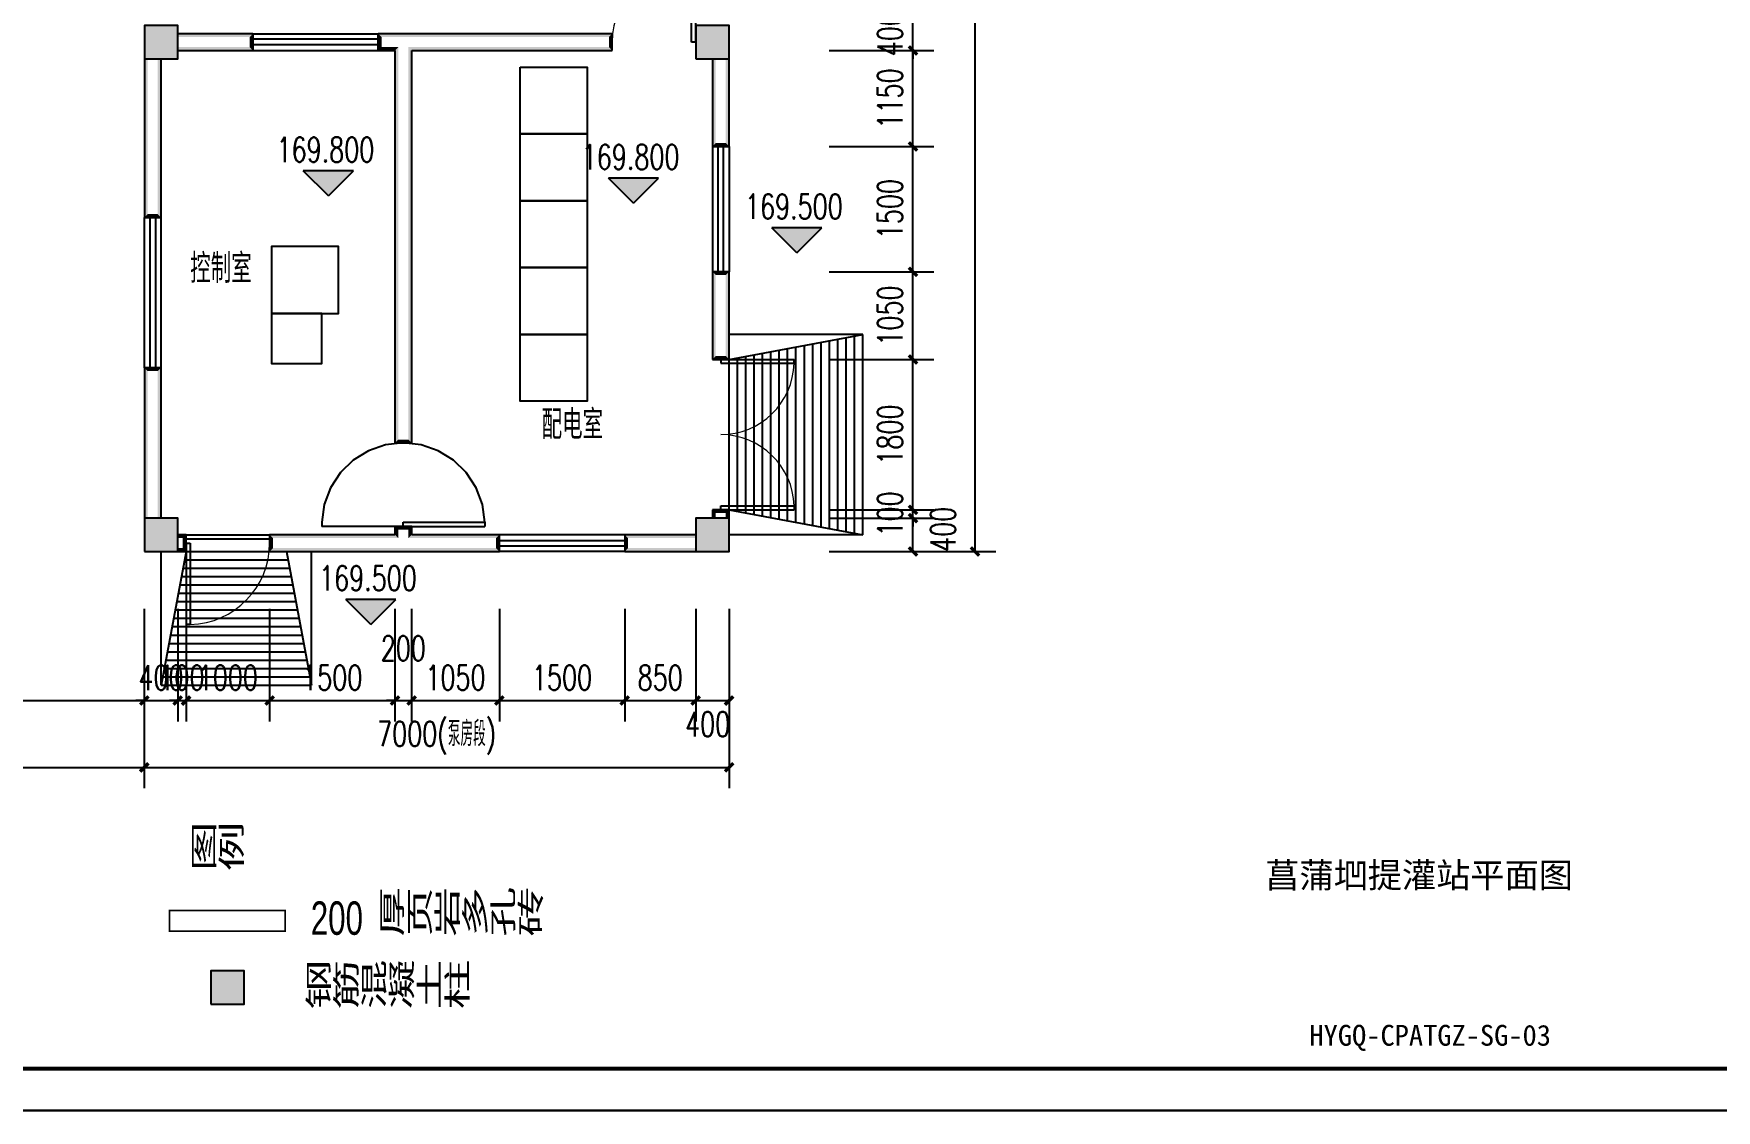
# Model space of a CAD drawing. Header units: millimetres. Extents: x -725 to 2274960, y -506 to 2980382.
# Drawn here: x 2012302 to 2032443, y 2656332 to 2669225 of the extents above; entities that cross this region are included whole.
import ezdxf

# ---------------------------------------------------------------- set-up
doc = ezdxf.new("R2010")
doc.units = ezdxf.units.MM
doc.header["$LTSCALE"] = 1000
doc.linetypes.add('DASHED2', pattern=[0.375, 0.25, -0.125])
for name, color, linetype in [('AXIS', 3, 'Continuous'), ('COLUMN', 4, 'Continuous'), ('DIM_ELEV', 3, 'Continuous'), ('DOOR_FIRE', 3, 'Continuous'), ('PUB_DIM', 3, 'Continuous'), ('PUB_HATCH', 8, 'Continuous'), ('PUB_TITLE', 4, 'Continuous'), ('PUB_WALL', 9, 'Continuous'), ('STAIR', 2, 'Continuous'), ('WALL', 4, 'Continuous'), ('WINDOW', 3, 'Continuous'), ('YHG-墙框柱', 4, 'Continuous'), ('YHJ_公填', 8, 'Continuous'), ('YHJ_剖面_梁板', 4, 'Continuous'), ('YHJ_文字_公文、说明', 7, 'Continuous'), ('图框', 7, 'Continuous'), ('电缆沟', 7, 'Continuous')]:
    doc.layers.add(name, color=color, linetype=linetype)
doc.styles.add('_TCH_DIM', font='SIMPLEX', dxfattribs={"bigfont": 'GBCBIG'})
doc.styles.add('_TCH_DIM_T3', font='SIMPLEX', dxfattribs={"width": 0.705882, "bigfont": 'GBCBIG'})
doc.styles.add('biaotilan', font='', dxfattribs={"width": 0.7})
doc.styles.add('tssdeng', font='tssdeng.shx', dxfattribs={"width": 0.7, "bigfont": 'hztxt.shx'})
doc.styles.add('YH_TEXT', font='@YH2', dxfattribs={"width": 0.7, "bigfont": '@YH1'})
doc.styles.get('biaotilan').set_extended_font_data('SimSun')
doc.dimstyles.new('_TCH_ARCH&&100', dxfattribs={"dimtxt": 297.5, "dimasz": 100, "dimexe": 250, "dimexo": 300, "dimgap": 126.25, "dimtad": 1, "dimdec": 0, "dimzin": 0, "dimdsep": 46, "dimtxsty": '_TCH_DIM_T3', "dimblk": 'ARCHTICK', "dimcen": 0.09, "dimclrt": 7, "dimazin": 2, "dimtfac": 1, "dimtdec": 0, "dimtix": 1, "dimtmove": 2, "dimatfit": 3, "dimfxl": 75, "dimtolj": 1, "dimtzin": 0, "dimarcsym": 0})
doc.dimstyles.new('_TCH_ARCH_M_M&&100', dxfattribs={"dimtxt": 297.5, "dimasz": 100, "dimexe": 250, "dimexo": 300, "dimgap": 126.25, "dimtad": 1, "dimdec": 0, "dimzin": 0, "dimdsep": 46, "dimtxsty": '_TCH_DIM_T3', "dimblk": 'ARCHTICK', "dimcen": 0.09, "dimclrt": 7, "dimazin": 2, "dimtfac": 1, "dimtdec": 0, "dimtix": 1, "dimtmove": 2, "dimatfit": 3, "dimfxl": 75, "dimtolj": 1, "dimtzin": 0, "dimarcsym": 0})

# ---------------------------------------------------------------- blocks, each defined once
blk = doc.blocks.new('HAYJZ A3')
blk.add_lwpolyline([(4975, -403417), (46975, -403417), (46975, -433117), (4975, -433117), (4975, -403417)])
at = {"const_width": 50}
blk.add_lwpolyline([(7475, -403917), (46475, -403917), (46475, -432617), (7475, -432617), (7475, -403917)], dxfattribs=at)
at = {"layer": 'PUB_TITLE'}
blk.add_lwpolyline([(4975, -433117), (46975, -433117), (46975, -403417), (4975, -403417)], close=True, dxfattribs=at)
blk = doc.blocks.new('_FZH')
blk.add_lwpolyline([(-0.5, -0.5), (0.5, -0.5), (0.5, 0.5), (-0.5, 0.5)], close=True)
at = {"layer": 'PUB_HATCH'}
blk.add_solid([(-0.5, -0.5), (0.5, -0.5), (-0.5, 0.5), (0.5, 0.5)], dxfattribs=at)
blk = doc.blocks.new('_ArchTick')
at = {"color": 0, "linetype": 'ByBlock', "const_width": 0.4}
blk.add_lwpolyline([(-0.5, -0.5), (0.5, 0.5)], dxfattribs=at)
blk = doc.blocks.new('*D463')
at = {"layer": 'AXIS', "color": 0, "lineweight": -2, "transparency": 16777216}
for p, q in [((2003626, 2662337), (2003626, 2660189)), ((2013626, 2662337), (2013626, 2660189)), ((2003626, 2660439), (2013626, 2660439))]:
    blk.add_line(p, q, dxfattribs=at)
at = {"layer": 'Defpoints', "color": 0, "transparency": 16777216}
for p in [(2003626, 2662637), (2013626, 2662637), (2013626, 2660439)]:
    blk.add_point(p, dxfattribs=at)
at = {"layer": 'AXIS', "color": 0, "lineweight": -2, "transparency": 16777216, "xscale": 100, "yscale": 100, "zscale": 100, "rotation": 180}
blk.add_blockref('_ArchTick', (2003626, 2660439), dxfattribs=at)
at = {"layer": 'AXIS', "color": 0, "lineweight": -2, "transparency": 16777216, "xscale": 100, "yscale": 100, "zscale": 100}
blk.add_blockref('_ArchTick', (2013626, 2660439), dxfattribs=at)
at = {"layer": 'AXIS', "color": 7, "transparency": 16777216, "insert": (2008626, 2660792), "char_height": 297.5, "attachment_point": 5, "style": '_TCH_DIM_T3'}
blk.add_mtext('\\A1;10000(引水管道段)', dxfattribs=at)
blk = doc.blocks.new('*D464')
at = {"layer": 'AXIS', "color": 0, "lineweight": -2, "transparency": 16777216}
for p, q in [((2013626, 2662337), (2013626, 2660189)), ((2020626, 2662337), (2020626, 2660189)), ((2013626, 2660439), (2020626, 2660439))]:
    blk.add_line(p, q, dxfattribs=at)
at = {"layer": 'Defpoints', "color": 0, "transparency": 16777216}
for p in [(2013626, 2662637), (2020626, 2662637), (2020626, 2660439)]:
    blk.add_point(p, dxfattribs=at)
at = {"layer": 'AXIS', "color": 0, "lineweight": -2, "transparency": 16777216, "xscale": 100, "yscale": 100, "zscale": 100, "rotation": 180}
blk.add_blockref('_ArchTick', (2013626, 2660439), dxfattribs=at)
at = {"layer": 'AXIS', "color": 0, "lineweight": -2, "transparency": 16777216, "xscale": 100, "yscale": 100, "zscale": 100}
blk.add_blockref('_ArchTick', (2020626, 2660439), dxfattribs=at)
at = {"layer": 'AXIS', "color": 7, "transparency": 16777216, "insert": (2017126, 2660792), "char_height": 297.5, "attachment_point": 5, "style": '_TCH_DIM_T3'}
blk.add_mtext('\\A1;7000(泵房段)', dxfattribs=at)
blk = doc.blocks.new('*D468')
at = {"layer": 'AXIS', "color": 0, "lineweight": -2, "transparency": 16777216}
for p, q in [((2003626, 2662337), (2003626, 2660989)), ((2013626, 2662337), (2013626, 2660989)), ((2003626, 2661239), (2013626, 2661239))]:
    blk.add_line(p, q, dxfattribs=at)
at = {"layer": 'Defpoints', "color": 0, "transparency": 16777216}
for p in [(2003626, 2662637), (2013626, 2662637), (2013626, 2661239)]:
    blk.add_point(p, dxfattribs=at)
at = {"layer": 'AXIS', "color": 0, "lineweight": -2, "transparency": 16777216, "xscale": 100, "yscale": 100, "zscale": 100, "rotation": 180}
blk.add_blockref('_ArchTick', (2003626, 2661239), dxfattribs=at)
at = {"layer": 'AXIS', "color": 0, "lineweight": -2, "transparency": 16777216, "xscale": 100, "yscale": 100, "zscale": 100}
blk.add_blockref('_ArchTick', (2013626, 2661239), dxfattribs=at)
at = {"layer": 'AXIS', "color": 7, "transparency": 16777216, "insert": (2008626, 2661514), "char_height": 297.5, "attachment_point": 5, "style": '_TCH_DIM_T3'}
blk.add_mtext('\\A1;10000', dxfattribs=at)
blk = doc.blocks.new('*D469')
at = {"layer": 'AXIS', "color": 0, "lineweight": -2, "transparency": 16777216}
for p, q in [((2013626, 2662337), (2013626, 2660989)), ((2014026, 2662337), (2014026, 2660989)), ((2013626, 2661239), (2013526, 2661239)), ((2013626, 2661239), (2014026, 2661239)), ((2014026, 2661239), (2014126, 2661239))]:
    blk.add_line(p, q, dxfattribs=at)
at = {"layer": 'Defpoints', "color": 0, "transparency": 16777216}
for p in [(2013626, 2662637), (2014026, 2662637), (2014026, 2661239)]:
    blk.add_point(p, dxfattribs=at)
at = {"layer": 'AXIS', "color": 0, "lineweight": -2, "transparency": 16777216, "xscale": 100, "yscale": 100, "zscale": 100}
blk.add_blockref('_ArchTick', (2013626, 2661239), dxfattribs=at)
at = {"layer": 'AXIS', "color": 0, "lineweight": -2, "transparency": 16777216, "xscale": 100, "yscale": 100, "zscale": 100, "rotation": 180}
blk.add_blockref('_ArchTick', (2014026, 2661239), dxfattribs=at)
at = {"layer": 'AXIS', "color": 7, "transparency": 16777216, "insert": (2013826, 2661514), "char_height": 297.5, "attachment_point": 5, "style": '_TCH_DIM_T3'}
blk.add_mtext('\\A1;400', dxfattribs=at)
blk = doc.blocks.new('*D470')
at = {"layer": 'AXIS', "color": 0, "lineweight": -2, "transparency": 16777216}
for p, q in [((2014026, 2662337), (2014026, 2660989)), ((2014126, 2662337), (2014126, 2660989)), ((2014026, 2661239), (2013926, 2661239)), ((2014026, 2661239), (2014126, 2661239)), ((2014126, 2661239), (2014226, 2661239))]:
    blk.add_line(p, q, dxfattribs=at)
at = {"layer": 'Defpoints', "color": 0, "transparency": 16777216}
for p in [(2014026, 2662637), (2014126, 2662637), (2014126, 2661239)]:
    blk.add_point(p, dxfattribs=at)
at = {"layer": 'AXIS', "color": 0, "lineweight": -2, "transparency": 16777216, "xscale": 100, "yscale": 100, "zscale": 100}
blk.add_blockref('_ArchTick', (2014026, 2661239), dxfattribs=at)
at = {"layer": 'AXIS', "color": 0, "lineweight": -2, "transparency": 16777216, "xscale": 100, "yscale": 100, "zscale": 100, "rotation": 180}
blk.add_blockref('_ArchTick', (2014126, 2661239), dxfattribs=at)
at = {"layer": 'AXIS', "color": 7, "transparency": 16777216, "insert": (2014076, 2661514), "char_height": 297.5, "attachment_point": 5, "style": '_TCH_DIM_T3'}
blk.add_mtext('\\A1;100', dxfattribs=at)
blk = doc.blocks.new('*D471')
at = {"layer": 'AXIS', "color": 0, "lineweight": -2, "transparency": 16777216}
for p, q in [((2014126, 2662337), (2014126, 2660989)), ((2015126, 2662337), (2015126, 2660989)), ((2014126, 2661239), (2015126, 2661239))]:
    blk.add_line(p, q, dxfattribs=at)
at = {"layer": 'Defpoints', "color": 0, "transparency": 16777216}
for p in [(2014126, 2662637), (2015126, 2662637), (2015126, 2661239)]:
    blk.add_point(p, dxfattribs=at)
at = {"layer": 'AXIS', "color": 0, "lineweight": -2, "transparency": 16777216, "xscale": 100, "yscale": 100, "zscale": 100, "rotation": 180}
blk.add_blockref('_ArchTick', (2014126, 2661239), dxfattribs=at)
at = {"layer": 'AXIS', "color": 0, "lineweight": -2, "transparency": 16777216, "xscale": 100, "yscale": 100, "zscale": 100}
blk.add_blockref('_ArchTick', (2015126, 2661239), dxfattribs=at)
at = {"layer": 'AXIS', "color": 7, "transparency": 16777216, "insert": (2014626, 2661514), "char_height": 297.5, "attachment_point": 5, "style": '_TCH_DIM_T3'}
blk.add_mtext('\\A1;1000', dxfattribs=at)
blk = doc.blocks.new('*D472')
at = {"layer": 'AXIS', "color": 0, "lineweight": -2, "transparency": 16777216}
for p, q in [((2015126, 2662337), (2015126, 2660989)), ((2016626, 2662337), (2016626, 2660989)), ((2015126, 2661239), (2016626, 2661239))]:
    blk.add_line(p, q, dxfattribs=at)
at = {"layer": 'Defpoints', "color": 0, "transparency": 16777216}
for p in [(2015126, 2662637), (2016626, 2662637), (2016626, 2661239)]:
    blk.add_point(p, dxfattribs=at)
at = {"layer": 'AXIS', "color": 0, "lineweight": -2, "transparency": 16777216, "xscale": 100, "yscale": 100, "zscale": 100, "rotation": 180}
blk.add_blockref('_ArchTick', (2015126, 2661239), dxfattribs=at)
at = {"layer": 'AXIS', "color": 0, "lineweight": -2, "transparency": 16777216, "xscale": 100, "yscale": 100, "zscale": 100}
blk.add_blockref('_ArchTick', (2016626, 2661239), dxfattribs=at)
at = {"layer": 'AXIS', "color": 7, "transparency": 16777216, "insert": (2015876, 2661514), "char_height": 297.5, "attachment_point": 5, "style": '_TCH_DIM_T3'}
blk.add_mtext('\\A1;1500', dxfattribs=at)
blk = doc.blocks.new('*D473')
at = {"layer": 'AXIS', "color": 0, "lineweight": -2, "transparency": 16777216}
for p, q in [((2016626, 2662337), (2016626, 2660989)), ((2016826, 2662337), (2016826, 2660989)), ((2016626, 2661239), (2016526, 2661239)), ((2016626, 2661239), (2016826, 2661239)), ((2016826, 2661239), (2016926, 2661239))]:
    blk.add_line(p, q, dxfattribs=at)
at = {"layer": 'Defpoints', "color": 0, "transparency": 16777216}
for p in [(2016626, 2662637), (2016826, 2662637), (2016826, 2661239)]:
    blk.add_point(p, dxfattribs=at)
at = {"layer": 'AXIS', "color": 0, "lineweight": -2, "transparency": 16777216, "xscale": 100, "yscale": 100, "zscale": 100}
blk.add_blockref('_ArchTick', (2016626, 2661239), dxfattribs=at)
at = {"layer": 'AXIS', "color": 0, "lineweight": -2, "transparency": 16777216, "xscale": 100, "yscale": 100, "zscale": 100, "rotation": 180}
blk.add_blockref('_ArchTick', (2016826, 2661239), dxfattribs=at)
at = {"layer": 'AXIS', "color": 7, "transparency": 16777216, "insert": (2016726, 2661864), "char_height": 297.5, "attachment_point": 5, "style": '_TCH_DIM_T3'}
blk.add_mtext('\\A1;200', dxfattribs=at)
blk = doc.blocks.new('*D474')
at = {"layer": 'AXIS', "color": 0, "lineweight": -2, "transparency": 16777216}
for p, q in [((2016826, 2662337), (2016826, 2660989)), ((2017876, 2662337), (2017876, 2660989)), ((2016826, 2661239), (2017876, 2661239))]:
    blk.add_line(p, q, dxfattribs=at)
at = {"layer": 'Defpoints', "color": 0, "transparency": 16777216}
for p in [(2016826, 2662637), (2017876, 2662637), (2017876, 2661239)]:
    blk.add_point(p, dxfattribs=at)
at = {"layer": 'AXIS', "color": 0, "lineweight": -2, "transparency": 16777216, "xscale": 100, "yscale": 100, "zscale": 100, "rotation": 180}
blk.add_blockref('_ArchTick', (2016826, 2661239), dxfattribs=at)
at = {"layer": 'AXIS', "color": 0, "lineweight": -2, "transparency": 16777216, "xscale": 100, "yscale": 100, "zscale": 100}
blk.add_blockref('_ArchTick', (2017876, 2661239), dxfattribs=at)
at = {"layer": 'AXIS', "color": 7, "transparency": 16777216, "insert": (2017351, 2661514), "char_height": 297.5, "attachment_point": 5, "style": '_TCH_DIM_T3'}
blk.add_mtext('\\A1;1050', dxfattribs=at)
blk = doc.blocks.new('*D475')
at = {"layer": 'AXIS', "color": 0, "lineweight": -2, "transparency": 16777216}
for p, q in [((2017876, 2662337), (2017876, 2660989)), ((2019376, 2662337), (2019376, 2660989)), ((2017876, 2661239), (2019376, 2661239))]:
    blk.add_line(p, q, dxfattribs=at)
at = {"layer": 'Defpoints', "color": 0, "transparency": 16777216}
for p in [(2017876, 2662637), (2019376, 2662637), (2019376, 2661239)]:
    blk.add_point(p, dxfattribs=at)
at = {"layer": 'AXIS', "color": 0, "lineweight": -2, "transparency": 16777216, "xscale": 100, "yscale": 100, "zscale": 100, "rotation": 180}
blk.add_blockref('_ArchTick', (2017876, 2661239), dxfattribs=at)
at = {"layer": 'AXIS', "color": 0, "lineweight": -2, "transparency": 16777216, "xscale": 100, "yscale": 100, "zscale": 100}
blk.add_blockref('_ArchTick', (2019376, 2661239), dxfattribs=at)
at = {"layer": 'AXIS', "color": 7, "transparency": 16777216, "insert": (2018626, 2661514), "char_height": 297.5, "attachment_point": 5, "style": '_TCH_DIM_T3'}
blk.add_mtext('\\A1;1500', dxfattribs=at)
blk = doc.blocks.new('*D476')
at = {"layer": 'AXIS', "color": 0, "lineweight": -2, "transparency": 16777216}
for p, q in [((2019376, 2662337), (2019376, 2660989)), ((2020226, 2662337), (2020226, 2660989)), ((2019376, 2661239), (2020226, 2661239))]:
    blk.add_line(p, q, dxfattribs=at)
at = {"layer": 'Defpoints', "color": 0, "transparency": 16777216}
for p in [(2019376, 2662637), (2020226, 2662637), (2020226, 2661239)]:
    blk.add_point(p, dxfattribs=at)
at = {"layer": 'AXIS', "color": 0, "lineweight": -2, "transparency": 16777216, "xscale": 100, "yscale": 100, "zscale": 100, "rotation": 180}
blk.add_blockref('_ArchTick', (2019376, 2661239), dxfattribs=at)
at = {"layer": 'AXIS', "color": 0, "lineweight": -2, "transparency": 16777216, "xscale": 100, "yscale": 100, "zscale": 100}
blk.add_blockref('_ArchTick', (2020226, 2661239), dxfattribs=at)
at = {"layer": 'AXIS', "color": 7, "transparency": 16777216, "insert": (2019801, 2661514), "char_height": 297.5, "attachment_point": 5, "style": '_TCH_DIM_T3'}
blk.add_mtext('\\A1;850', dxfattribs=at)
blk = doc.blocks.new('*D477')
at = {"layer": 'AXIS', "color": 0, "lineweight": -2, "transparency": 16777216}
for p, q in [((2020226, 2662337), (2020226, 2660989)), ((2020626, 2662337), (2020626, 2660989)), ((2020226, 2661239), (2020626, 2661239))]:
    blk.add_line(p, q, dxfattribs=at)
at = {"layer": 'Defpoints', "color": 0, "transparency": 16777216}
for p in [(2020226, 2662637), (2020626, 2662637), (2020626, 2661239)]:
    blk.add_point(p, dxfattribs=at)
at = {"layer": 'AXIS', "color": 0, "lineweight": -2, "transparency": 16777216, "xscale": 100, "yscale": 100, "zscale": 100, "rotation": 180}
blk.add_blockref('_ArchTick', (2020226, 2661239), dxfattribs=at)
at = {"layer": 'AXIS', "color": 0, "lineweight": -2, "transparency": 16777216, "xscale": 100, "yscale": 100, "zscale": 100}
blk.add_blockref('_ArchTick', (2020626, 2661239), dxfattribs=at)
at = {"layer": 'AXIS', "color": 7, "transparency": 16777216, "insert": (2020369, 2660956), "char_height": 297.5, "attachment_point": 5, "style": '_TCH_DIM_T3'}
blk.add_mtext('\\A1;400', dxfattribs=at)
blk = doc.blocks.new('$WINLIB2D$00000001')
at = {"color": 0}
for points in [[(-0.5, 0.5), (-0.5, -0.5)], [(-0.5, 0.5), (0.5, 0.5)], [(0.5, -0.5), (0.5, 0.5)], [(0.5, 0.167), (-0.5, 0.167)], [(0.5, -0.167), (-0.5, -0.167)], [(-0.5, -0.5), (0.5, -0.5)]]:
    blk.add_lwpolyline(points, dxfattribs=at)
blk = doc.blocks.new('$DorLib2D$00000002')
for p, q in [((-0.5, 0), (-0.5, 0.4875)), ((-0.475, 0.4875), (-0.5, 0.4875)), ((-0.475, 0), (-0.475, 0.4875)), ((0.475, 0), (0.475, 0.4875)), ((0.475, 0.4875), (0.5, 0.4875)), ((0.5, 0), (0.5, 0.4875)), ((-0.5, 0), (-0.475, 0)), ((0.5, 0), (0.475, 0))]:
    blk.add_line(p, q)
at = {"lineweight": 13}
for centre, start, end in [((-0.4875, 0), 0, 88.53072), ((0.4875, 0), 91.46928, 180)]:
    blk.add_arc(centre, 0.4875, start, end, dxfattribs=at)
blk = doc.blocks.new('$DorLib2D$00000001')
for p, q in [((0.45, 0.975), (0.5, 0.975)), ((0.45, 0), (0.45, 0.975)), ((0.5, 0), (0.5, 0.975)), ((0.5, 0), (0.45, 0))]:
    blk.add_line(p, q)
at = {"lineweight": 13}
blk.add_arc((0.475, 0), 0.975, 91.4693, 180, dxfattribs=at)
blk = doc.blocks.new('$DorLib2D$00000148')
at = {"color": 0}
for points in [[(0.45, 0.975), (0.237, 0.946), (0.036, 0.871), (-0.144, 0.753), (-0.294, 0.599), (-0.407, 0.417), (-0.476, 0.213), (-0.5, 0)], [(0.45, 0.975), (0.5, 0.975)], [(0.45, 0), (0.45, 0.975)], [(0.5, 0), (0.5, 0.975)], [(0.5, 0), (0.45, 0)]]:
    blk.add_lwpolyline(points, dxfattribs=at)
at = {"color": 0, "linetype": 'DASHED2'}
for points in [[(-0.5, 0), (-0.476, -0.213), (-0.407, -0.417), (-0.294, -0.599), (-0.144, -0.753), (0.036, -0.871), (0.237, -0.946), (0.45, -0.975)], [(0.5, 0), (0.5, -0.975)], [(0.45, -0.975), (0.5, -0.975)]]:
    blk.add_lwpolyline(points, dxfattribs=at)
blk = doc.blocks.new('*D536')
at = {"layer": 'Defpoints', "color": 0, "transparency": 16777216}
for p in [(2021522, 2663424), (2022827, 2663424), (2021522, 2663024)]:
    blk.add_point(p, dxfattribs=at)
at = {"layer": 'PUB_DIM', "color": 0, "lineweight": -2, "transparency": 16777216}
for p, q in [((2021822, 2663424), (2023077, 2663424)), ((2022827, 2663024), (2022827, 2663424)), ((2021822, 2663024), (2023077, 2663024))]:
    blk.add_line(p, q, dxfattribs=at)
at = {"layer": 'PUB_DIM', "color": 0, "lineweight": -2, "transparency": 16777216, "xscale": 100, "yscale": 100, "zscale": 100}
for p, rotation in [((2022827, 2663424), 90), ((2022827, 2663024), 270)]:
    blk.add_blockref('_ArchTick', p, dxfattribs=dict(at, rotation=rotation))
at = {"layer": 'PUB_DIM', "color": 7, "transparency": 16777216, "insert": (2023187, 2663289), "char_height": 297.5, "attachment_point": 5, "rotation": 90, "style": '_TCH_DIM_T3'}
blk.add_mtext('\\A1;400', dxfattribs=at)
blk = doc.blocks.new('*D537')
at = {"layer": 'Defpoints', "color": 0, "transparency": 16777216}
for p in [(2021522, 2663524), (2022827, 2663524), (2021522, 2663424)]:
    blk.add_point(p, dxfattribs=at)
at = {"layer": 'PUB_DIM', "color": 0, "lineweight": -2, "transparency": 16777216}
for p, q in [((2021822, 2663524), (2023077, 2663524)), ((2022827, 2663524), (2022827, 2663624)), ((2022827, 2663424), (2022827, 2663524)), ((2021822, 2663424), (2023077, 2663424)), ((2022827, 2663424), (2022827, 2663324))]:
    blk.add_line(p, q, dxfattribs=at)
at = {"layer": 'PUB_DIM', "color": 0, "lineweight": -2, "transparency": 16777216, "xscale": 100, "yscale": 100, "zscale": 100}
for p, rotation in [((2022827, 2663524), 270), ((2022827, 2663424), 90)]:
    blk.add_blockref('_ArchTick', p, dxfattribs=dict(at, rotation=rotation))
at = {"layer": 'PUB_DIM', "color": 7, "transparency": 16777216, "insert": (2022552, 2663474), "char_height": 297.5, "attachment_point": 5, "rotation": 90, "style": '_TCH_DIM_T3'}
blk.add_mtext('\\A1;100', dxfattribs=at)
blk = doc.blocks.new('*D538')
at = {"layer": 'Defpoints', "color": 0, "transparency": 16777216}
for p in [(2021522, 2665324), (2022827, 2665324), (2021522, 2663524)]:
    blk.add_point(p, dxfattribs=at)
at = {"layer": 'PUB_DIM', "color": 0, "lineweight": -2, "transparency": 16777216}
for p, q in [((2021822, 2665324), (2023077, 2665324)), ((2022827, 2663524), (2022827, 2665324)), ((2021822, 2663524), (2023077, 2663524))]:
    blk.add_line(p, q, dxfattribs=at)
at = {"layer": 'PUB_DIM', "color": 0, "lineweight": -2, "transparency": 16777216, "xscale": 100, "yscale": 100, "zscale": 100}
for p, rotation in [((2022827, 2665324), 90), ((2022827, 2663524), 270)]:
    blk.add_blockref('_ArchTick', p, dxfattribs=dict(at, rotation=rotation))
at = {"layer": 'PUB_DIM', "color": 7, "transparency": 16777216, "insert": (2022552, 2664424), "char_height": 297.5, "attachment_point": 5, "rotation": 90, "style": '_TCH_DIM_T3'}
blk.add_mtext('\\A1;1800', dxfattribs=at)
blk = doc.blocks.new('*D539')
at = {"layer": 'Defpoints', "color": 0, "transparency": 16777216}
for p in [(2021522, 2666374), (2022827, 2666374), (2021522, 2665324)]:
    blk.add_point(p, dxfattribs=at)
at = {"layer": 'PUB_DIM', "color": 0, "lineweight": -2, "transparency": 16777216}
for p, q in [((2021822, 2666374), (2023077, 2666374)), ((2022827, 2665324), (2022827, 2666374)), ((2021822, 2665324), (2023077, 2665324))]:
    blk.add_line(p, q, dxfattribs=at)
at = {"layer": 'PUB_DIM', "color": 0, "lineweight": -2, "transparency": 16777216, "xscale": 100, "yscale": 100, "zscale": 100}
for p, rotation in [((2022827, 2666374), 90), ((2022827, 2665324), 270)]:
    blk.add_blockref('_ArchTick', p, dxfattribs=dict(at, rotation=rotation))
at = {"layer": 'PUB_DIM', "color": 7, "transparency": 16777216, "insert": (2022552, 2665849), "char_height": 297.5, "attachment_point": 5, "rotation": 90, "style": '_TCH_DIM_T3'}
blk.add_mtext('\\A1;1050', dxfattribs=at)
blk = doc.blocks.new('*D540')
at = {"layer": 'Defpoints', "color": 0, "transparency": 16777216}
for p in [(2021522, 2667874), (2022827, 2667874), (2021522, 2666374)]:
    blk.add_point(p, dxfattribs=at)
at = {"layer": 'PUB_DIM', "color": 0, "lineweight": -2, "transparency": 16777216}
for p, q in [((2021822, 2667874), (2023077, 2667874)), ((2022827, 2666374), (2022827, 2667874)), ((2021822, 2666374), (2023077, 2666374))]:
    blk.add_line(p, q, dxfattribs=at)
at = {"layer": 'PUB_DIM', "color": 0, "lineweight": -2, "transparency": 16777216, "xscale": 100, "yscale": 100, "zscale": 100}
for p, rotation in [((2022827, 2667874), 90), ((2022827, 2666374), 270)]:
    blk.add_blockref('_ArchTick', p, dxfattribs=dict(at, rotation=rotation))
at = {"layer": 'PUB_DIM', "color": 7, "transparency": 16777216, "insert": (2022552, 2667124), "char_height": 297.5, "attachment_point": 5, "rotation": 90, "style": '_TCH_DIM_T3'}
blk.add_mtext('\\A1;1500', dxfattribs=at)
blk = doc.blocks.new('*D541')
at = {"layer": 'Defpoints', "color": 0, "transparency": 16777216}
for p in [(2021522, 2669024), (2022827, 2669024), (2021522, 2667874)]:
    blk.add_point(p, dxfattribs=at)
at = {"layer": 'PUB_DIM', "color": 0, "lineweight": -2, "transparency": 16777216}
for p, q in [((2021822, 2669024), (2023077, 2669024)), ((2022827, 2667874), (2022827, 2669024)), ((2021822, 2667874), (2023077, 2667874))]:
    blk.add_line(p, q, dxfattribs=at)
at = {"layer": 'PUB_DIM', "color": 0, "lineweight": -2, "transparency": 16777216, "xscale": 100, "yscale": 100, "zscale": 100}
for p, rotation in [((2022827, 2669024), 90), ((2022827, 2667874), 270)]:
    blk.add_blockref('_ArchTick', p, dxfattribs=dict(at, rotation=rotation))
at = {"layer": 'PUB_DIM', "color": 7, "transparency": 16777216, "insert": (2022552, 2668449), "char_height": 297.5, "attachment_point": 5, "rotation": 90, "style": '_TCH_DIM_T3'}
blk.add_mtext('\\A1;1150', dxfattribs=at)
blk = doc.blocks.new('*D542')
at = {"layer": 'Defpoints', "color": 0, "transparency": 16777216}
for p in [(2021522, 2669424), (2022827, 2669424), (2021522, 2669024)]:
    blk.add_point(p, dxfattribs=at)
at = {"layer": 'PUB_DIM', "color": 0, "lineweight": -2, "transparency": 16777216}
for p, q in [((2021822, 2669424), (2023077, 2669424)), ((2022827, 2669424), (2022827, 2669524)), ((2022827, 2669024), (2022827, 2669424)), ((2021822, 2669024), (2023077, 2669024)), ((2022827, 2669024), (2022827, 2668924))]:
    blk.add_line(p, q, dxfattribs=at)
at = {"layer": 'PUB_DIM', "color": 0, "lineweight": -2, "transparency": 16777216, "xscale": 100, "yscale": 100, "zscale": 100}
for p, rotation in [((2022827, 2669424), 270), ((2022827, 2669024), 90)]:
    blk.add_blockref('_ArchTick', p, dxfattribs=dict(at, rotation=rotation))
at = {"layer": 'PUB_DIM', "color": 7, "transparency": 16777216, "insert": (2022552, 2669224), "char_height": 297.5, "attachment_point": 5, "rotation": 90, "style": '_TCH_DIM_T3'}
blk.add_mtext('\\A1;400', dxfattribs=at)
blk = doc.blocks.new('*D549')
at = {"layer": 'Defpoints', "color": 0, "transparency": 16777216}
for p in [(2021522, 2680924), (2023570, 2680924), (2021522, 2663024)]:
    blk.add_point(p, dxfattribs=at)
at = {"layer": 'PUB_DIM', "color": 0, "lineweight": -2, "transparency": 16777216}
for p, q in [((2021822, 2680924), (2023820, 2680924)), ((2023570, 2663024), (2023570, 2680924)), ((2021822, 2663024), (2023820, 2663024))]:
    blk.add_line(p, q, dxfattribs=at)
at = {"layer": 'PUB_DIM', "color": 0, "lineweight": -2, "transparency": 16777216, "xscale": 100, "yscale": 100, "zscale": 100}
for p, rotation in [((2023570, 2680924), 90), ((2023570, 2663024), 270)]:
    blk.add_blockref('_ArchTick', p, dxfattribs=dict(at, rotation=rotation))
at = {"layer": 'PUB_DIM', "color": 7, "transparency": 16777216, "insert": (2023295, 2671974), "char_height": 297.5, "attachment_point": 5, "rotation": 90, "style": '_TCH_DIM_T3'}
blk.add_mtext('\\A1;17900', dxfattribs=at)

msp = doc.modelspace()

# ---------------------------------------------------------------- hatches: boundary and pattern name
at = {"layer": 'DIM_ELEV'}
for points in [[(2015829.2544, 2667281.5911), (2016129.2544, 2667581.5911), (2015529.2544, 2667581.5911)], [(2019481.9888, 2667194.5835), (2019781.9888, 2667494.5835), (2019181.9888, 2667494.5835)], [(2021436.0208, 2666601.7132), (2021736.0208, 2666901.7132), (2021136.0208, 2666901.7132)], [(2016337.9797, 2662150.9141), (2016637.9797, 2662450.9141), (2016037.9797, 2662450.9141)]]:
    msp.add_hatch(color=256, dxfattribs=at).paths.add_polyline_path(points)
at = {"layer": 'PUB_WALL'}
for points in [[(2013626.4951, 2669324.1286), (2013626.4951, 2668924.1286), (2013666.4951, 2668964.1286), (2013666.4951, 2669284.1286)], [(2014026.4951, 2668924.1286), (2014026.4951, 2669324.1286), (2013986.4951, 2669284.1286), (2013986.4951, 2668964.1286)], [(2014026.4951, 2669224.1286), (2014026.4951, 2669184.1286), (2014886.4951, 2669184.1286), (2014926.4951, 2669224.1286)], [(2014926.4951, 2669024.1286), (2014926.4951, 2669224.1286), (2014886.4951, 2669184.1286), (2014886.4951, 2669064.1286)], [(2016726.4951, 2669224.1286), (2016426.4951, 2669224.1286), (2016466.4951, 2669184.1286), (2016726.4951, 2669184.1286)], [(2016426.4951, 2669224.1286), (2016426.4951, 2669024.1286), (2016466.4951, 2669064.1286), (2016466.4951, 2669184.1286)], [(2019226.4951, 2669224.1286), (2016726.4951, 2669224.1286), (2016726.4951, 2669184.1286), (2019186.4951, 2669184.1286)], [(2019226.4951, 2669024.1286), (2019226.4951, 2669224.1286), (2019186.4951, 2669184.1286), (2019186.4951, 2669064.1286)], [(2020226.4951, 2669324.1286), (2020226.4951, 2668924.1286), (2020266.4951, 2668964.1286), (2020266.4951, 2669284.1286)], [(2020626.4951, 2668924.1286), (2020626.4951, 2669324.1286), (2020586.4951, 2669284.1286), (2020586.4951, 2668964.1286)], [(2013626.4951, 2668924.1286), (2014026.4951, 2668924.1286), (2013986.4951, 2668964.1286), (2013666.4951, 2668964.1286)], [(2014026.4951, 2669064.1286), (2014026.4951, 2669024.1286), (2014926.4951, 2669024.1286), (2014886.4951, 2669064.1286)], [(2016426.4951, 2669024.1286), (2016626.4951, 2669024.1286), (2016666.4951, 2669064.1286), (2016466.4951, 2669064.1286)], [(2016626.4951, 2669024.1286), (2016626.4951, 2664324.1286), (2016666.4951, 2664364.1286), (2016666.4951, 2669064.1286)], [(2016826.4951, 2664324.1286), (2016826.4951, 2669024.1286), (2016786.4951, 2669064.1286), (2016786.4951, 2664364.1286)], [(2016826.4951, 2669024.1286), (2019226.4951, 2669024.1286), (2019186.4951, 2669064.1286), (2016786.4951, 2669064.1286)], [(2020226.4951, 2668924.1286), (2020626.4951, 2668924.1286), (2020586.4951, 2668964.1286), (2020266.4951, 2668964.1286)], [(2013666.4951, 2668924.1286), (2013626.4951, 2668924.1286), (2013626.4951, 2667024.1286), (2013666.4951, 2667064.1286)], [(2013826.4951, 2668924.1286), (2013786.4951, 2668924.1286), (2013786.4951, 2667064.1286), (2013826.4951, 2667024.1286)], [(2020466.4951, 2668924.1286), (2020426.4951, 2668924.1286), (2020426.4951, 2667874.1286), (2020466.4951, 2667914.1286)], [(2020626.4951, 2668924.1286), (2020586.4951, 2668924.1286), (2020586.4951, 2667914.1286), (2020626.4951, 2667874.1286)], [(2020426.4951, 2667874.1286), (2020626.4951, 2667874.1286), (2020586.4951, 2667914.1286), (2020466.4951, 2667914.1286)], [(2013626.4951, 2667024.1286), (2013826.4951, 2667024.1286), (2013786.4951, 2667064.1286), (2013666.4951, 2667064.1286)], [(2020426.4951, 2666374.1286), (2020426.4951, 2665324.1286), (2020466.4951, 2665364.1286), (2020466.4951, 2666334.1286)], [(2020626.4951, 2666374.1286), (2020426.4951, 2666374.1286), (2020466.4951, 2666334.1286), (2020586.4951, 2666334.1286)], [(2020626.4951, 2665324.1286), (2020626.4951, 2666374.1286), (2020586.4951, 2666334.1286), (2020586.4951, 2665364.1286)], [(2020426.4951, 2665324.1286), (2020626.4951, 2665324.1286), (2020586.4951, 2665364.1286), (2020466.4951, 2665364.1286)], [(2013826.4951, 2665224.1286), (2013626.4951, 2665224.1286), (2013666.4951, 2665184.1286), (2013786.4951, 2665184.1286)], [(2013626.4951, 2663424.1286), (2013666.4951, 2663424.1286), (2013666.4951, 2665184.1286), (2013626.4951, 2665224.1286)], [(2013786.4951, 2663424.1286), (2013826.4951, 2663424.1286), (2013826.4951, 2665224.1286), (2013786.4951, 2665184.1286)], [(2016626.4951, 2664324.1286), (2016826.4951, 2664324.1286), (2016786.4951, 2664364.1286), (2016666.4951, 2664364.1286)], [(2020626.4951, 2663524.1286), (2020426.4951, 2663524.1286), (2020466.4951, 2663484.1286), (2020586.4951, 2663484.1286)], [(2020426.4951, 2663424.1286), (2020466.4951, 2663424.1286), (2020466.4951, 2663484.1286), (2020426.4951, 2663524.1286)], [(2020586.4951, 2663424.1286), (2020626.4951, 2663424.1286), (2020626.4951, 2663524.1286), (2020586.4951, 2663484.1286)], [(2014026.4951, 2663424.1286), (2013626.4951, 2663424.1286), (2013666.4951, 2663384.1286), (2013986.4951, 2663384.1286)], [(2013626.4951, 2663424.1286), (2013626.4951, 2663024.1286), (2013666.4951, 2663064.1286), (2013666.4951, 2663384.1286)], [(2014026.4951, 2663024.1286), (2014026.4951, 2663424.1286), (2013986.4951, 2663384.1286), (2013986.4951, 2663064.1286)], [(2016826.4951, 2663324.1286), (2016626.4951, 2663324.1286), (2016666.4951, 2663284.1286), (2016786.4951, 2663284.1286)], [(2016626.4951, 2663324.1286), (2016626.4951, 2663224.1286), (2016666.4951, 2663184.1286), (2016666.4951, 2663284.1286)], [(2016826.4951, 2663224.1286), (2016826.4951, 2663324.1286), (2016786.4951, 2663284.1286), (2016786.4951, 2663184.1286)], [(2020626.4951, 2663424.1286), (2020226.4951, 2663424.1286), (2020266.4951, 2663384.1286), (2020586.4951, 2663384.1286)], [(2020226.4951, 2663424.1286), (2020226.4951, 2663024.1286), (2020266.4951, 2663064.1286), (2020266.4951, 2663384.1286)], [(2020626.4951, 2663024.1286), (2020626.4951, 2663424.1286), (2020586.4951, 2663384.1286), (2020586.4951, 2663064.1286)], [(2014026.4951, 2663224.1286), (2014026.4951, 2663184.1286), (2014086.4951, 2663184.1286), (2014126.4951, 2663224.1286)], [(2014126.4951, 2663024.1286), (2014126.4951, 2663224.1286), (2014086.4951, 2663184.1286), (2014086.4951, 2663064.1286)], [(2016626.4951, 2663224.1286), (2015126.4951, 2663224.1286), (2015166.4951, 2663184.1286), (2016666.4951, 2663184.1286)], [(2015126.4951, 2663224.1286), (2015126.4951, 2663024.1286), (2015166.4951, 2663064.1286), (2015166.4951, 2663184.1286)], [(2017876.4951, 2663224.1286), (2016826.4951, 2663224.1286), (2016786.4951, 2663184.1286), (2017836.4951, 2663184.1286)], [(2017876.4951, 2663024.1286), (2017876.4951, 2663224.1286), (2017836.4951, 2663184.1286), (2017836.4951, 2663064.1286)], [(2020226.4951, 2663184.1286), (2020226.4951, 2663224.1286), (2019376.4951, 2663224.1286), (2019416.4951, 2663184.1286)], [(2019376.4951, 2663224.1286), (2019376.4951, 2663024.1286), (2019416.4951, 2663064.1286), (2019416.4951, 2663184.1286)], [(2013626.4951, 2663024.1286), (2014026.4951, 2663024.1286), (2013986.4951, 2663064.1286), (2013666.4951, 2663064.1286)], [(2014026.4951, 2663064.1286), (2014026.4951, 2663024.1286), (2014126.4951, 2663024.1286), (2014086.4951, 2663064.1286)], [(2015126.4951, 2663024.1286), (2016726.4951, 2663024.1286), (2016726.4951, 2663064.1286), (2015166.4951, 2663064.1286)], [(2016726.4951, 2663024.1286), (2017876.4951, 2663024.1286), (2017836.4951, 2663064.1286), (2016726.4951, 2663064.1286)], [(2020226.4951, 2663024.1286), (2020226.4951, 2663064.1286), (2019416.4951, 2663064.1286), (2019376.4951, 2663024.1286)], [(2020226.4951, 2663024.1286), (2020626.4951, 2663024.1286), (2020586.4951, 2663064.1286), (2020266.4951, 2663064.1286)], [(2014823.0664, 2658003.1387), (2014423.0664, 2658003.1387), (2014463.0664, 2657963.1387), (2014783.0664, 2657963.1387)], [(2014423.0664, 2658003.1387), (2014423.0664, 2657603.1387), (2014463.0664, 2657643.1387), (2014463.0664, 2657963.1387)], [(2014823.0664, 2657603.1387), (2014823.0664, 2658003.1387), (2014783.0664, 2657963.1387), (2014783.0664, 2657643.1387)], [(2014423.0664, 2657603.1387), (2014823.0664, 2657603.1387), (2014783.0664, 2657643.1387), (2014463.0664, 2657643.1387)]]:
    msp.add_hatch(color=256, dxfattribs=at).paths.add_polyline_path(points)
at = {"layer": 'YHJ_公填'}
h = msp.add_hatch(color=256, dxfattribs=at)
h.dxf.hatch_style = 1
h.paths.add_polyline_path([(2014423.0664, 2657603.1387), (2014823.0664, 2657603.1387), (2014823.0664, 2658003.1387), (2014423.0664, 2658003.1387)])

# ---------------------------------------------------------------- linework, layer by layer
at = {"color": 8}
for points in [[(2018126.4951, 2668824.1286), (2018926.4951, 2668824.1286), (2018926.4951, 2668024.1286), (2018126.4951, 2668024.1286)], [(2018126.4951, 2668024.1286), (2018926.4951, 2668024.1286), (2018926.4951, 2667224.1286), (2018126.4951, 2667224.1286)], [(2018126.4951, 2667224.1286), (2018926.4951, 2667224.1286), (2018926.4951, 2666424.1286), (2018126.4951, 2666424.1286)], [(2015149.4046, 2665875.8201), (2015949.4046, 2665875.8201), (2015949.4046, 2666675.8201), (2015149.4046, 2666675.8201)], [(2018126.4951, 2666424.1286), (2018926.4951, 2666424.1286), (2018926.4951, 2665624.1286), (2018126.4951, 2665624.1286)], [(2015749.4046, 2665875.8201), (2015149.4046, 2665875.8201), (2015149.4046, 2665275.8201), (2015749.4046, 2665275.8201)], [(2018126.4951, 2665624.1286), (2018926.4951, 2665624.1286), (2018926.4951, 2664824.1286), (2018126.4951, 2664824.1286)]]:
    msp.add_lwpolyline(points, close=True, dxfattribs=at)
at = {"layer": 'DIM_ELEV'}
for p, q in [((2015829.2544, 2667281.5911), (2015529.2544, 2667581.5911)), ((2016129.2544, 2667581.5911), (2015529.2544, 2667581.5911)), ((2015829.2544, 2667281.5911), (2016129.2544, 2667581.5911)), ((2019481.9888, 2667194.5835), (2019181.9888, 2667494.5835)), ((2019781.9888, 2667494.5835), (2019181.9888, 2667494.5835)), ((2019481.9888, 2667194.5835), (2019781.9888, 2667494.5835)), ((2021436.0208, 2666601.7132), (2021136.0208, 2666901.7132)), ((2021736.0208, 2666901.7132), (2021136.0208, 2666901.7132)), ((2021436.0208, 2666601.7132), (2021736.0208, 2666901.7132)), ((2016337.9797, 2662150.9141), (2016037.9797, 2662450.9141)), ((2016637.9797, 2662450.9141), (2016037.9797, 2662450.9141)), ((2016337.9797, 2662150.9141), (2016637.9797, 2662450.9141))]:
    msp.add_line(p, q, dxfattribs=at)
at = {"layer": 'STAIR'}
for p, q in [((2022226.4951, 2665624.1286), (2020626.4951, 2665624.1286)), ((2020626.4951, 2663424.1286), (2020626.4951, 2665624.1286)), ((2020626.4951, 2665324.1286), (2022226.4951, 2665624.1286)), ((2021726.4951, 2663317.8786), (2021726.4951, 2665530.3786)), ((2021826.4951, 2663299.1286), (2021826.4951, 2665549.1286)), ((2021926.4951, 2663280.3786), (2021926.4951, 2665567.8786)), ((2022026.4951, 2663261.6286), (2022026.4951, 2665586.6286)), ((2022126.4951, 2663242.8786), (2022126.4951, 2665605.3786)), ((2022226.4951, 2663224.1286), (2022226.4951, 2665624.1286)), ((2020726.4951, 2663505.3786), (2020726.4951, 2665342.8786)), ((2020826.4951, 2663486.6286), (2020826.4951, 2665361.6286)), ((2020926.4951, 2663467.8786), (2020926.4951, 2665380.3786)), ((2021026.4951, 2663449.1286), (2021026.4951, 2665399.1286)), ((2021126.4951, 2663430.3786), (2021126.4951, 2665417.8786)), ((2021226.4951, 2663411.6286), (2021226.4951, 2665436.6286)), ((2021326.4951, 2663392.8786), (2021326.4951, 2665455.3786)), ((2021426.4951, 2663374.1286), (2021426.4951, 2665474.1286)), ((2021526.4951, 2663355.3786), (2021526.4951, 2665492.8786)), ((2021626.4951, 2663336.6286), (2021626.4951, 2665511.6286)), ((2020626.4951, 2663524.1286), (2022226.4951, 2663224.1286)), ((2022226.4951, 2663224.1286), (2020626.4951, 2663224.1286)), ((2013826.4951, 2661424.1286), (2013826.4951, 2663024.1286)), ((2013826.4951, 2663024.1286), (2015626.4951, 2663024.1286)), ((2014126.4951, 2663024.1286), (2013826.4951, 2661424.1286)), ((2014107.7451, 2662924.1286), (2015345.2451, 2662924.1286)), ((2015326.4951, 2663024.1286), (2015626.4951, 2661424.1286)), ((2015626.4951, 2661424.1286), (2015626.4951, 2663024.1286)), ((2014070.2451, 2662724.1286), (2015382.7451, 2662724.1286)), ((2014088.9951, 2662824.1286), (2015363.9951, 2662824.1286)), ((2014032.7451, 2662524.1286), (2015420.2451, 2662524.1286)), ((2014051.4951, 2662624.1286), (2015401.4951, 2662624.1286)), ((2013995.2451, 2662324.1286), (2015457.7451, 2662324.1286)), ((2014013.9951, 2662424.1286), (2015438.9951, 2662424.1286)), ((2013957.7451, 2662124.1286), (2015495.2451, 2662124.1286)), ((2013976.4951, 2662224.1286), (2015476.4951, 2662224.1286)), ((2013920.2451, 2661924.1286), (2015532.7451, 2661924.1286)), ((2013938.9951, 2662024.1286), (2015513.9951, 2662024.1286)), ((2013882.7451, 2661724.1286), (2015570.2451, 2661724.1286)), ((2013901.4951, 2661824.1286), (2015551.4951, 2661824.1286)), ((2013845.2451, 2661524.1286), (2015607.7451, 2661524.1286)), ((2013863.9951, 2661624.1286), (2015588.9951, 2661624.1286)), ((2013826.4951, 2661424.1286), (2015626.4951, 2661424.1286))]:
    msp.add_line(p, q, dxfattribs=at)
at = {"layer": 'WALL'}
for p, q in [((2014926.4951, 2669224.1286), (2014026.4951, 2669224.1286)), ((2014926.4951, 2669024.1286), (2014926.4951, 2669224.1286)), ((2016726.4951, 2669224.1286), (2016426.4951, 2669224.1286)), ((2016426.4951, 2669224.1286), (2016426.4951, 2669024.1286)), ((2019226.4951, 2669224.1286), (2016726.4951, 2669224.1286)), ((2019226.4951, 2669024.1286), (2019226.4951, 2669224.1286)), ((2014026.4951, 2669024.1286), (2014926.4951, 2669024.1286)), ((2016426.4951, 2669024.1286), (2016626.4951, 2669024.1286)), ((2016626.4951, 2669024.1286), (2016626.4951, 2664324.1286)), ((2016826.4951, 2664324.1286), (2016826.4951, 2669024.1286)), ((2016826.4951, 2669024.1286), (2019226.4951, 2669024.1286)), ((2013626.4951, 2668924.1286), (2013626.4951, 2667024.1286)), ((2013826.4951, 2667024.1286), (2013826.4951, 2668924.1286)), ((2020426.4951, 2668924.1286), (2020426.4951, 2667874.1286)), ((2020626.4951, 2667874.1286), (2020626.4951, 2668924.1286)), ((2020426.4951, 2667874.1286), (2020626.4951, 2667874.1286)), ((2013626.4951, 2667024.1286), (2013826.4951, 2667024.1286)), ((2020426.4951, 2666374.1286), (2020426.4951, 2665324.1286)), ((2020626.4951, 2666374.1286), (2020426.4951, 2666374.1286)), ((2020626.4951, 2665324.1286), (2020626.4951, 2666374.1286)), ((2013826.4951, 2665224.1286), (2013626.4951, 2665224.1286)), ((2013626.4951, 2665224.1286), (2013626.4951, 2663424.1286)), ((2013826.4951, 2663424.1286), (2013826.4951, 2665224.1286)), ((2020426.4951, 2665324.1286), (2020626.4951, 2665324.1286)), ((2016626.4951, 2664324.1286), (2016826.4951, 2664324.1286)), ((2020626.4951, 2663524.1286), (2020426.4951, 2663524.1286)), ((2020426.4951, 2663524.1286), (2020426.4951, 2663424.1286)), ((2020626.4951, 2663424.1286), (2020626.4951, 2663524.1286)), ((2016826.4951, 2663324.1286), (2016626.4951, 2663324.1286)), ((2016626.4951, 2663324.1286), (2016626.4951, 2663224.1286)), ((2016826.4951, 2663224.1286), (2016826.4951, 2663324.1286)), ((2014126.4951, 2663224.1286), (2014026.4951, 2663224.1286)), ((2014126.4951, 2663024.1286), (2014126.4951, 2663224.1286)), ((2016626.4951, 2663224.1286), (2015126.4951, 2663224.1286)), ((2015126.4951, 2663224.1286), (2015126.4951, 2663024.1286)), ((2017876.4951, 2663224.1286), (2016826.4951, 2663224.1286)), ((2017876.4951, 2663024.1286), (2017876.4951, 2663224.1286)), ((2020226.4951, 2663224.1286), (2019376.4951, 2663224.1286)), ((2019376.4951, 2663224.1286), (2019376.4951, 2663024.1286)), ((2014026.4951, 2663024.1286), (2014126.4951, 2663024.1286)), ((2015126.4951, 2663024.1286), (2016726.4951, 2663024.1286)), ((2016726.4951, 2663024.1286), (2017876.4951, 2663024.1286)), ((2019376.4951, 2663024.1286), (2020226.4951, 2663024.1286))]:
    msp.add_line(p, q, dxfattribs=at)
at = {"layer": 'YHG-墙框柱', "const_width": 20}
msp.add_lwpolyline([(2013928.9019, 2658726.9249), (2015312.5791, 2658726.9249), (2015312.5791, 2658476.9249), (2013928.9019, 2658476.9249)], close=True, dxfattribs=at)
at = {"layer": 'YHJ_剖面_梁板'}
for points in [[(2014126.4951, 2663224.1286), (2015126.4951, 2663224.1286)], [(2014126.4951, 2663174.1286), (2015126.4951, 2663174.1286)]]:
    msp.add_lwpolyline(points, dxfattribs=at)

# ---------------------------------------------------------------- block references
msp.add_blockref('HAYJZ A3', (1986308.4813, 3089449.0067))
at = {"layer": 'COLUMN', "xscale": 400, "yscale": 400, "zscale": 400}
for p in [(2013826.4951, 2669124.1286), (2020426.4951, 2669124.1286), (2013826.4951, 2663224.1286), (2020426.4951, 2663224.1286)]:
    msp.add_blockref('_FZH', p, dxfattribs=at)
at = {"layer": 'DOOR_FIRE', "xscale": 1000, "yscale": 1000, "zscale": 200}
msp.add_blockref('$DorLib2D$00000001', (2019726.4951, 2669124.1286), dxfattribs=at)
at = {"layer": 'DOOR_FIRE', "xscale": 1800, "yscale": 1800, "zscale": 200, "rotation": 270}
msp.add_blockref('$DorLib2D$00000002', (2020526.4951, 2664424.1286), dxfattribs=at)
at = {"layer": 'DOOR_FIRE', "ltscale": 100, "xscale": -1000, "yscale": -1000, "zscale": 200, "rotation": 90}
msp.add_blockref('$DorLib2D$00000148', (2016726.4951, 2663824.1286), dxfattribs=at)
at = {"layer": 'WINDOW', "xscale": 1500, "yscale": 200, "zscale": 200}
msp.add_blockref('$WINLIB2D$00000001', (2015676.4951, 2669124.1286), dxfattribs=at)
at = {"layer": 'WINDOW', "zscale": 200}
for name, p, xscale, yscale, rotation in [('$WINLIB2D$00000001', (2020526.4951, 2667124.1286), 1500, -200, 270), ('$WINLIB2D$00000001', (2013726.4951, 2666124.1286), 1800, -200, 90), ('$DorLib2D$00000001', (2014626.4951, 2663124.1286), 1000, 1000, 180), ('$WINLIB2D$00000001', (2018626.4951, 2663124.1286), 1500, -200, 180)]:
    msp.add_blockref(name, p, dxfattribs=dict(at, xscale=xscale, yscale=yscale, rotation=rotation))
at = {"layer": 'YHG-墙框柱', "xscale": 400, "yscale": 400, "zscale": 400}
msp.add_blockref('_FZH', (2014623.0664, 2657803.1387), dxfattribs=at)

# ---------------------------------------------------------------- texts
at = {"layer": 'DIM_ELEV', "color": 7, "style": '_TCH_DIM', "width": 0.705882}
for s, p in [('169.800', (2015209.2544, 2667686.5911)), ('169.800', (2018861.9888, 2667599.5835)), ('169.500', (2020816.0208, 2667006.7132)), ('169.500', (2015717.9797, 2662555.9141))]:
    msp.add_text(s, height=297.5, dxfattribs=at).set_placement(p)
at = {"layer": 'YHJ_文字_公文、说明', "style": 'YH_TEXT', "width": 0.7}
for s, height, p in [('图例', 500, (2014167.7037, 2659218.3656)), ('厚页岩多孔砖', 500, (2016418.7048, 2658434.2829)), ('200', 400, (2015618.7048, 2658434.2829)), ('钢筋混凝土柱', 500, (2015540.6518, 2657563.7754))]:
    msp.add_text(s, height=height, dxfattribs=at).set_placement(p)
at = {"layer": '图框', "style": 'biaotilan'}
for s, height, p in [('菖蒲垇提灌站平面图', 300, (2027043.3645, 2658998.1177)), ('HYGQ-CPATGZ-SG-03', 250, (2027572.4077, 2657106.1704))]:
    msp.add_text(s, height=height, dxfattribs=at).set_placement(p)
at = {"layer": '电缆沟', "ltscale": 1.5, "style": 'tssdeng', "width": 0.7}
for s, p in [('控制室', (2014175.8064, 2666238.9967)), ('配电室', (2018382.094, 2664369.6224))]:
    msp.add_text(s, height=350, dxfattribs=at).set_placement(p)

# ---------------------------------------------------------------- dimensions: what is measured, and where the dimension line sits
at = {"layer": 'AXIS'}
for p1, p2, text, picture, middle in [((2003626.4951, 2662636.9438), (2013626.4951, 2662636.9438), '10000(引水管道段)', '*D463', (2008626.4951, 2660792.2208)), ((2013626.4951, 2662636.9438), (2020626.4951, 2662636.9438), '7000(泵房段)', '*D464', (2017126.4951, 2660792.2208))]:
    dim = msp.add_aligned_dim(p1=p1, p2=p2, distance=-2197.6396, text=text, dimstyle='_TCH_ARCH&&100', dxfattribs=at)
    dim.commit()
    dim.dimension.update_dxf_attribs({"geometry": picture, "text_midpoint": middle})
for p1, p2, picture, middle in [((2003626.4951, 2662636.9438), (2013626.4951, 2662636.9438), '*D468', (2008626.4951, 2661514.3042)), ((2013626.4951, 2662636.9438), (2014026.4951, 2662636.9438), '*D469', (2013826.4951, 2661514.3042)), ((2014026.4951, 2662636.9438), (2014126.4951, 2662636.9438), '*D470', (2014076.4951, 2661514.3042)), ((2014126.4951, 2662636.9438), (2015126.4951, 2662636.9438), '*D471', (2014626.4951, 2661514.3042)), ((2015126.4951, 2662636.9438), (2016626.4951, 2662636.9438), '*D472', (2015876.4951, 2661514.3042)), ((2016826.4951, 2662636.9438), (2017876.4951, 2662636.9438), '*D474', (2017351.4951, 2661514.3042)), ((2017876.4951, 2662636.9438), (2019376.4951, 2662636.9438), '*D475', (2018626.4951, 2661514.3042)), ((2019376.4951, 2662636.9438), (2020226.4951, 2662636.9438), '*D476', (2019801.4951, 2661514.3042))]:
    dim = msp.add_aligned_dim(p1=p1, p2=p2, distance=-1397.6396, dimstyle='_TCH_ARCH&&100', dxfattribs=at)
    dim.commit()
    dim.dimension.update_dxf_attribs({"geometry": picture, "text_midpoint": middle})
for base, p1, p2, picture, middle in [((2016826.4951, 2661239.3042), (2016626.4951, 2662636.9438), (2016826.4951, 2662636.9438), '*D473', (2016726.4951, 2661864.3042)), ((2020626.4951, 2661239.3042), (2020226.4951, 2662636.9438), (2020626.4951, 2662636.9438), '*D477', (2020368.7047, 2660955.9152))]:
    dim = msp.add_linear_dim(base=base, p1=p1, p2=p2, angle=0, dimstyle='_TCH_ARCH&&100', dxfattribs=at)
    dim.commit()
    dim.dimension.update_dxf_attribs({"geometry": picture, "text_midpoint": middle, "dimtype": 161})
at = {"layer": 'PUB_DIM'}
for p1, p2, distance, picture, middle in [((2021522.3856, 2663024.1286), (2021522.3856, 2680924.1286), -2047.9661, '*D549', (2023295.3517, 2671974.1286)), ((2021522.3856, 2669024.1286), (2021522.3856, 2669424.1286), -1304.2955, '*D542', (2022551.6811, 2669224.1286)), ((2021522.3856, 2667874.1286), (2021522.3856, 2669024.1286), -1304.2955, '*D541', (2022551.6811, 2668449.1286)), ((2021522.3856, 2666374.1286), (2021522.3856, 2667874.1286), -1304.2955, '*D540', (2022551.6811, 2667124.1286)), ((2021522.3856, 2665324.1286), (2021522.3856, 2666374.1286), -1304.2955, '*D539', (2022551.6811, 2665849.1286)), ((2021522.3856, 2663524.1286), (2021522.3856, 2665324.1286), -1304.2955, '*D538', (2022551.6811, 2664424.1286)), ((2021522.3856, 2663424.1286), (2021522.3856, 2663524.1286), -1304.2955, '*D537', (2022551.6811, 2663474.1286))]:
    dim = msp.add_aligned_dim(p1=p1, p2=p2, distance=distance, dimstyle='_TCH_ARCH_M_M&&100', dxfattribs=at)
    dim.commit()
    dim.dimension.update_dxf_attribs({"geometry": picture, "text_midpoint": middle})
dim = msp.add_linear_dim(base=(2022826.6811, 2663424.1286), p1=(2021522.3856, 2663024.1286), p2=(2021522.3856, 2663424.1286), angle=90, dimstyle='_TCH_ARCH_M_M&&100', dxfattribs=at)
dim.commit()
dim.dimension.update_dxf_attribs({"geometry": '*D536', "text_midpoint": (2023186.6481, 2663289.0957), "dimtype": 161})

doc.saveas('drawing.dxf')
